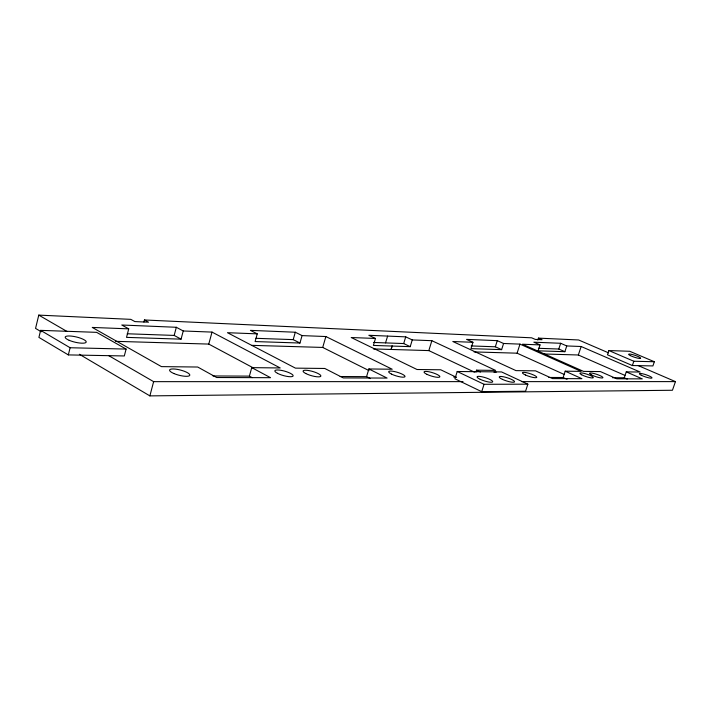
<?xml version="1.0" encoding="UTF-8"?>
<svg xmlns="http://www.w3.org/2000/svg" width="711" height="711" viewBox="0 0 711 711"><rect width="100%" height="100%" fill="white"/><g stroke="black" fill="none" stroke-linecap="round" stroke-linejoin="round"><path stroke-width="1.07" d="M143.906 322.03L144.44 319.977L148.519 322.19L134.886 321.585L130.797 319.355L38.776 315.115L35.55 328.402L41.265 331.779M40.625 330.357L38.909 337.396L68.327 354.905L124.318 355.962L126.096 349.083L96.634 332.348L40.625 330.357L70.113 347.741L126.096 349.083M68.327 354.905L70.113 347.741M128.718 328.855L126.522 337.378L181.065 339.156L183.242 330.979L176.328 327.282L121.777 325.016L128.718 328.855L92.261 327.433L161.441 366.618L197.702 367.027L216.659 377.514L270.536 377.692L251.756 367.64L249.383 376.128L212.971 375.968M638.336 365.65L675.45 381.611L672.446 390.259L149.879 395.885L153.629 381.656L108.774 355.669M181.065 339.156L174.177 335.423L176.328 327.282M115.582 341.333L208.767 344.08L212.02 332.099L280.205 367.96L251.756 367.64M302.068 335.61L295.305 332.233L250.414 330.366L257.249 333.859L255.107 341.564L299.953 343.031L302.068 335.61L325.869 336.534L392.205 369.231L368.867 368.965L366.574 376.643L340.125 376.528M255.96 338.312L293.208 339.627L295.305 332.233M251.89 345.35L322.714 347.439L325.869 336.534M412.256 339.929L405.714 336.854L368.84 335.29L375.47 338.463L373.399 345.422L410.22 346.657L412.256 339.929L431.861 340.693L495.62 370.404L476.539 370.182L475.908 372.164M373.399 342.453L403.688 343.555L405.714 336.854M373.426 348.932L428.822 350.594L431.861 340.693M457.209 371.498L454.933 378.803L481.711 391.681L525.571 391.237L527.864 384.171L501.566 371.933L457.209 371.498L484.058 384.296L527.864 384.171M503.575 343.484L497.273 340.658L466.567 339.378L472.948 342.293L470.966 348.639L501.619 349.634L503.575 343.484L519.99 344.124L581.1 371.364L565.209 371.186L563.13 377.514L548.821 377.452M471.18 345.937L495.327 346.79L497.273 340.658M481.711 391.681L484.058 384.296M474.077 351.927L517.084 353.189L519.99 344.124M537.792 340.045L538.423 338.125L578.63 339.974L608.545 352.843M566.756 345.946L560.668 343.289L533.837 342.178L540.022 344.906L538.103 350.825L564.872 351.696L566.756 345.946L581.145 346.506L640.113 372.031L626.258 371.88L624.249 377.781L612.411 377.728M538.378 348.301L558.784 349.021L560.668 343.289M543.977 353.98L578.336 354.993L581.145 346.506M608.883 350.55L607.452 354.798L632.363 365.543L652.911 365.925L654.351 361.739L629.742 351.287L608.883 350.55L633.83 361.25L654.351 361.739M632.363 365.543L633.83 361.25M153.629 381.656L463.03 381.629M521.696 381.629L675.45 381.611M453.707 377.034L455.884 377.043M127.242 333.77L174.177 335.423M183.242 330.979L212.02 332.099M257.249 333.859L227.458 332.704L295.447 368.138L324.803 368.467L343.262 377.923L387.077 378.065L368.867 368.965M375.47 338.463L351.216 337.521L417.019 369.507L440.722 369.782L456.489 377.345M472.948 342.293L452.818 341.511L515.99 370.627L535.534 370.849L552.491 378.59L581.891 378.687L565.209 371.186M540.022 344.906L522.496 344.222L583.527 371.391L600.457 371.586L616.784 378.794L642.309 378.874L626.258 371.88M144.44 319.977L531.65 337.814L535.294 339.414L542.049 339.716L538.423 338.125M578.336 354.993L624.969 375.417M558.784 349.021L564.872 351.696M624.249 377.781L627.253 379.105M517.084 353.189L564.027 374.377M495.327 346.79L501.619 349.634M563.13 377.514L567.049 379.283M476.539 370.182L480.414 372.013M428.822 350.594L474.495 372.164M403.688 343.555L410.22 346.657M387.628 336.099L385.513 342.88M322.714 347.439L369.08 370.635M293.208 339.627L299.953 343.031M366.574 376.643L370.404 378.572M208.767 344.08L253.4 367.942M249.383 376.128L252.192 377.648M38.776 315.115L67.101 331.522M79.374 354.274L149.879 395.885M493.941 372.137A7.741 1.555 17.7 0 1 496.216 372.164M392.081 346.035L391.13 349.483L392.081 346.035M173.991 373.568A10.425 2.693 14.4 0 0 189.793 375.257A10.425 2.693 14.4 0 0 175.333 369.089A10.425 2.693 14.4 0 0 173.991 373.568M305.783 373.524A9.252 2.204 16 0 0 320.634 376.421A9.252 2.204 16 0 0 309.525 370.689A9.252 2.204 16 0 0 305.783 373.524M277.494 373.328A9.492 2.302 15.6 0 0 292.834 376.297A9.492 2.302 15.6 0 0 281.645 370.431A9.492 2.302 15.6 0 0 277.494 373.328M391.512 374.102A8.559 1.902 16.8 0 0 404.915 376.794A8.559 1.902 16.8 0 0 394.098 371.471A8.559 1.902 16.8 0 0 391.512 374.102M426.964 374.35A8.274 1.778 17.1 0 0 439.78 376.946A8.274 1.778 17.1 0 0 429.115 371.8A8.274 1.778 17.1 0 0 426.964 374.35M581.625 374.75A7.101 1.289 18.3 0 0 593.045 377.879A7.101 1.289 18.3 0 0 585.135 373.639A7.101 1.289 18.3 0 0 581.625 374.75M525.509 375.017A7.528 1.458 17.9 0 0 536.761 377.372A7.528 1.458 17.9 0 0 526.567 372.706A7.528 1.458 17.9 0 0 525.509 375.017M591.339 374.821A7.03 1.253 18.3 0 0 602.626 377.914A7.03 1.253 18.3 0 0 594.743 373.719A7.03 1.253 18.3 0 0 591.339 374.821M641.26 375.204A6.666 1.111 18.6 0 0 651.845 378.119A6.666 1.111 18.6 0 0 644.095 374.155A6.666 1.111 18.6 0 0 641.26 375.204M630.39 355.616A6.355 0.995 18.4 0 0 640.513 358.424A6.355 0.995 18.4 0 0 633.181 354.762A6.355 0.995 18.4 0 0 630.39 355.616M69.163 340.302A10.781 2.693 13.3 0 0 86.102 342.293A10.781 2.693 13.3 0 0 71.855 336.161A10.781 2.693 13.3 0 0 69.163 340.302M502.419 379.363A8.025 1.618 17.8 0 0 514.533 381.86A8.025 1.618 17.8 0 0 503.77 376.848A8.025 1.618 17.8 0 0 502.419 379.363M480.209 379.319A8.203 1.698 17.6 0 0 492.687 381.869A8.203 1.698 17.6 0 0 481.809 376.741A8.203 1.698 17.6 0 0 480.209 379.319"/></g></svg>
